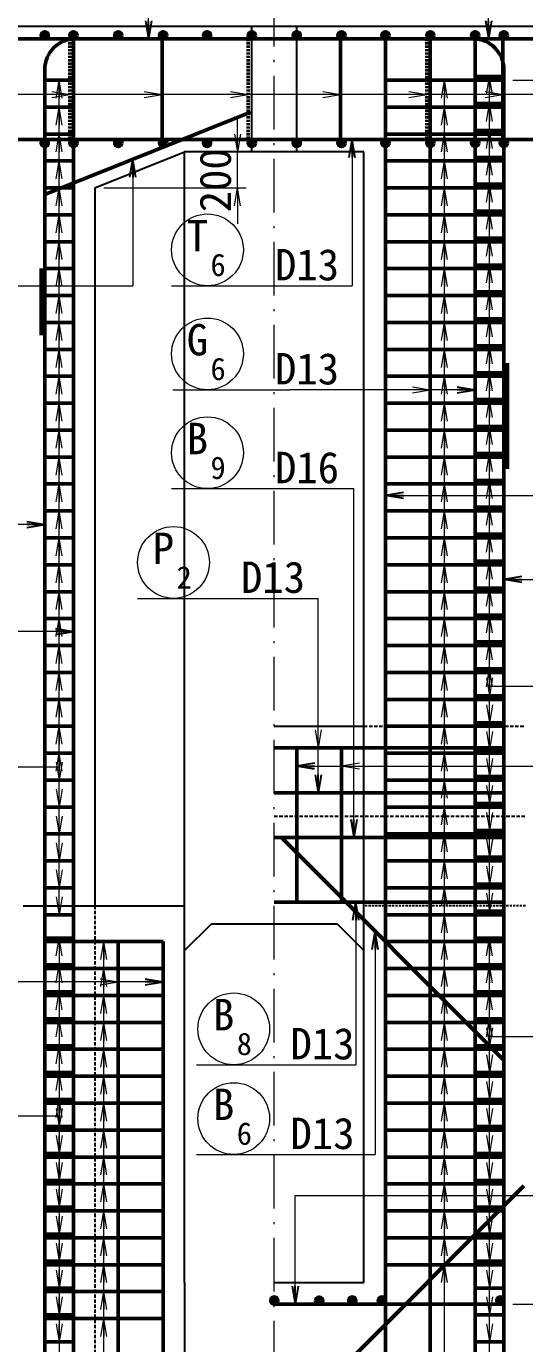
# Model space of a CAD drawing. Header units: millimetres. Extents: x 169470 to 758170, y -17820 to 11880.
# Drawn here: x 237412 to 240190, y -2357 to 4983 of the extents above; entities that cross this region are included whole.
import ezdxf
from ezdxf.enums import TextEntityAlignment as Align

# ---------------------------------------------------------------- set-up
doc = ezdxf.new("R2010")
doc.units = ezdxf.units.MM
doc.header["$LTSCALE"] = 50
doc.header["$PDSIZE"] = 300
doc.linetypes.add('DASHED2', pattern=[0.375, 0.25, -0.125])
doc.linetypes.add('SXF_一点短鎖線', pattern=[9.25, 6, -1.5, 0.25, -1.5])
doc.layers.get('Defpoints').update_dxf_attribs({"color": 151})
for name, color, linetype, lineweight in [('D-BMK', 2, 'SXF_一点短鎖線', 13), ('D-STR', 1, 'Continuous', 25), ('D-STR-DIM', 7, 'Continuous', 13), ('D-STR-HTXT', 7, 'Continuous', 13), ('D-STR-STR1', 2, 'Continuous', 50), ('D-STR-STR2', 6, 'Continuous', 50), ('D-STR-STR2 @ 1', 6, 'Continuous', 50), ('D-STR-STR3', 4, 'Continuous', 50), ('D-STR-STR5', 6, 'Continuous', 50), ('D-STR-TXT', 7, 'Continuous', 13)]:
    doc.layers.add(name, color=color, linetype=linetype, lineweight=lineweight)
doc.styles.add('YOKO_GOTHIC', font='MS Gothic.ttf')
doc.dimstyles.new('S50', dxfattribs={"dimscale": 50, "dimtxt": 3.5, "dimasz": 2, "dimexe": 1, "dimexo": 1, "dimgap": 1, "dimtad": 1, "dimdec": 0, "dimzin": 1, "dimdsep": 46, "dimtxsty": 'YOKO_GOTHIC', "dimblk": 'OPEN', "dimcen": 0, "dimclrd": 256, "dimclre": 256, "dimclrt": 256, "dimaunit": 1, "dimadec": 3, "dimazin": 0, "dimtfac": 1, "dimtdec": 0, "dimtix": 1, "dimtmove": 2, "dimatfit": 3, "dimldrblk": 'OPEN', "dimfxl": 1, "dimlwd": -1, "dimlwe": -1, "dimarcsym": 2})

# ---------------------------------------------------------------- blocks, each defined once
blk = doc.blocks.new('a')
at = {"layer": 'D-STR-STR2', "lineweight": 50}
for radius in [20, 10]:
    blk.add_circle((0, 0), radius, dxfattribs=at)
blk = doc.blocks.new('0930-1')
at = {"layer": 'D-STR-STR2'}
for radius in [20, 10]:
    blk.add_circle((1654010.5, -311924.3), radius, dxfattribs=at)
blk = doc.blocks.new('_Open')
at = {"color": 0, "linetype": 'ByBlock', "lineweight": -2}
for p, q in [((-1, 0.167), (0, 0)), ((-1, -0.167), (0, 0)), ((0, 0), (-1, 0))]:
    blk.add_line(p, q, dxfattribs=at)
blk = doc.blocks.new('*D3950')
at = {"layer": 'D-STR-DIM', "transparency": 16777216}
for p, q in [((238294.3, 5033.5), (238294.3, 7433.5)), ((239294.3, 5033.5), (239294.3, 7433.5)), ((238394.3, 7383.5), (239194.3, 7383.5))]:
    blk.add_line(p, q, dxfattribs=at)
at = {"layer": 'Defpoints', "color": 0, "transparency": 16777216}
for p in [(239294.3, 7383.5), (238294.3, 4983.5), (239294.3, 4983.5)]:
    blk.add_point(p, dxfattribs=at)
at = {"layer": 'D-STR-DIM', "transparency": 16777216, "xscale": 100, "yscale": 100, "zscale": 100, "rotation": 180}
blk.add_blockref('_Open', (238294.3, 7383.5), dxfattribs=at)
at = {"layer": 'D-STR-DIM', "transparency": 16777216, "xscale": 100, "yscale": 100, "zscale": 100}
blk.add_blockref('_Open', (239294.3, 7383.5), dxfattribs=at)
at = {"layer": 'D-STR-DIM', "transparency": 16777216, "insert": (238794.3, 7521), "char_height": 175, "attachment_point": 5, "style": 'YOKO_GOTHIC'}
blk.add_mtext('1000', dxfattribs=at)
blk = doc.blocks.new('*D3954')
at = {"layer": 'D-STR-DIM', "transparency": 16777216}
for p, q in [((238319.3, 6983.5), (238219.3, 6983.5)), ((238419.3, 5033.5), (238419.3, 7033.5)), ((238419.3, 6983.5), (239169.3, 6983.5)), ((239169.3, 5033.5), (239169.3, 7033.5)), ((239269.3, 6983.5), (239369.3, 6983.5))]:
    blk.add_line(p, q, dxfattribs=at)
at = {"layer": 'Defpoints', "color": 0, "transparency": 16777216}
for p in [(239169.3, 6983.5), (238419.3, 4983.5), (239169.3, 4983.5)]:
    blk.add_point(p, dxfattribs=at)
at = {"layer": 'D-STR-DIM', "transparency": 16777216, "xscale": 100, "yscale": 100, "zscale": 100}
blk.add_blockref('_Open', (238419.3, 6983.5), dxfattribs=at)
at = {"layer": 'D-STR-DIM', "transparency": 16777216, "xscale": 100, "yscale": 100, "zscale": 100, "rotation": 180}
blk.add_blockref('_Open', (239169.3, 6983.5), dxfattribs=at)
at = {"layer": 'D-STR-DIM', "transparency": 16777216, "char_height": 175, "attachment_point": 5, "style": 'YOKO_GOTHIC'}
for s, insert in [('3@250', (238794.3, 7130.3)), ('=750', (238794.3, 6846))]:
    blk.add_mtext(s, dxfattribs=dict(at, insert=insert))
blk = doc.blocks.new('*D4001')
at = {"layer": 'D-STR-DIM', "transparency": 16777216}
for p, q in [((243244.2, -1916.5), (243244.2, -1816.5)), ((241244.3, -2016.5), (243294.2, -2016.5)), ((243244.2, -2136.5), (243244.2, -2016.5)), ((240124.3, -2136.5), (243294.2, -2136.5)), ((243244.2, -2236.5), (243244.2, -2336.5))]:
    blk.add_line(p, q, dxfattribs=at)
at = {"layer": 'Defpoints', "color": 0, "transparency": 16777216}
for p in [(241194.3, -2016.5), (243244.2, -2016.5), (240074.3, -2136.5)]:
    blk.add_point(p, dxfattribs=at)
at = {"layer": 'D-STR-DIM', "transparency": 16777216, "xscale": 100, "yscale": 100, "zscale": 100}
for p, rotation in [((243244.2, -2016.5), 270), ((243244.2, -2136.5), 90)]:
    blk.add_blockref('_Open', p, dxfattribs=dict(at, rotation=rotation))
at = {"layer": 'D-STR-DIM', "transparency": 16777216, "insert": (243106.7, -2076.5), "char_height": 175, "attachment_point": 5, "rotation": 90, "style": 'YOKO_GOTHIC'}
blk.add_mtext('120', dxfattribs=at)
blk = doc.blocks.new('*D4005')
at = {"layer": 'D-STR-DIM', "transparency": 16777216}
for p, q in [((240124.3, 4683.5), (244094.2, 4683.5)), ((244044.2, -2716.5), (244044.2, 4583.5)), ((241244.3, -2816.5), (244094.2, -2816.5))]:
    blk.add_line(p, q, dxfattribs=at)
at = {"layer": 'Defpoints', "color": 0, "transparency": 16777216}
for p in [(240074.3, 4683.5), (244044.2, 4683.5), (241194.3, -2816.5)]:
    blk.add_point(p, dxfattribs=at)
at = {"layer": 'D-STR-DIM', "transparency": 16777216, "xscale": 100, "yscale": 100, "zscale": 100}
for p, rotation in [((244044.2, 4683.5), 90), ((244044.2, -2816.5), 270)]:
    blk.add_blockref('_Open', p, dxfattribs=dict(at, rotation=rotation))
at = {"layer": 'D-STR-DIM', "transparency": 16777216, "insert": (243897.3, 933.5), "char_height": 175, "attachment_point": 5, "rotation": 90, "style": 'YOKO_GOTHIC'}
blk.add_mtext('50@150=7500', dxfattribs=at)
blk = doc.blocks.new('*D4006')
at = {"layer": 'D-STR-DIM', "transparency": 16777216}
for p, q in [((244044.2, 5083.5), (244044.2, 5183.5)), ((241044.2, 4983.5), (244094.2, 4983.5)), ((244044.2, 4683.5), (244044.2, 4983.5)), ((240124.3, 4683.5), (244094.2, 4683.5)), ((244044.2, 4583.5), (244044.2, 4483.5))]:
    blk.add_line(p, q, dxfattribs=at)
at = {"layer": 'Defpoints', "color": 0, "transparency": 16777216}
for p in [(240994.2, 4983.5), (244044.2, 4983.5), (240074.3, 4683.5)]:
    blk.add_point(p, dxfattribs=at)
at = {"layer": 'D-STR-DIM', "transparency": 16777216, "xscale": 100, "yscale": 100, "zscale": 100}
for p, rotation in [((244044.2, 4983.5), 270), ((244044.2, 4683.5), 90)]:
    blk.add_blockref('_Open', p, dxfattribs=dict(at, rotation=rotation))
at = {"layer": 'D-STR-DIM', "transparency": 16777216, "insert": (243906.7, 4833.5), "char_height": 175, "attachment_point": 5, "rotation": 90, "style": 'YOKO_GOTHIC'}
blk.add_mtext('300', dxfattribs=at)
blk = doc.blocks.new('*D4013')
at = {"layer": 'D-STR-DIM', "transparency": 16777216}
for p, q in [((238588.3, 4383.5), (238588.3, 4483.5)), ((238344.3, 4283.5), (238638.3, 4283.5)), ((238588.3, 4083.5), (238588.3, 4283.5)), ((237844.3, 4083.5), (238638.3, 4083.5)), ((238588.3, 3983.5), (238588.3, 3883.5))]:
    blk.add_line(p, q, dxfattribs=at)
at = {"layer": 'Defpoints', "color": 0, "transparency": 16777216}
for p in [(238294.3, 4283.5), (238588.3, 4283.5), (237794.3, 4083.5)]:
    blk.add_point(p, dxfattribs=at)
at = {"layer": 'D-STR-DIM', "transparency": 16777216, "xscale": 100, "yscale": 100, "zscale": 100}
for p, rotation in [((238588.3, 4283.5), 270), ((238588.3, 4083.5), 90)]:
    blk.add_blockref('_Open', p, dxfattribs=dict(at, rotation=rotation))
at = {"layer": 'D-STR-DIM', "transparency": 16777216, "insert": (238466.3, 4125.8), "char_height": 175, "attachment_point": 5, "rotation": 90, "style": 'YOKO_GOTHIC'}
blk.add_mtext('200', dxfattribs=at)
blk = doc.blocks.new('*D4014')
at = {"layer": 'D-STR-DIM', "transparency": 16777216}
for p, q in [((238669.3, 5033.5), (238669.3, 5537.7)), ((238919.3, 5033.5), (238919.3, 5537.7)), ((238569.3, 5487.7), (238469.3, 5487.7)), ((238669.3, 5487.7), (238919.3, 5487.7)), ((239019.3, 5487.7), (239119.3, 5487.7))]:
    blk.add_line(p, q, dxfattribs=at)
at = {"layer": 'Defpoints', "color": 0, "transparency": 16777216}
for p in [(238919.3, 5487.7), (238669.3, 4983.5), (238919.3, 4983.5)]:
    blk.add_point(p, dxfattribs=at)
at = {"layer": 'D-STR-DIM', "transparency": 16777216, "xscale": 100, "yscale": 100, "zscale": 100}
blk.add_blockref('_Open', (238669.3, 5487.7), dxfattribs=at)
at = {"layer": 'D-STR-DIM', "transparency": 16777216, "xscale": 100, "yscale": 100, "zscale": 100, "rotation": 180}
blk.add_blockref('_Open', (238919.3, 5487.7), dxfattribs=at)
at = {"layer": 'D-STR-DIM', "transparency": 16777216, "insert": (238794.3, 5627), "char_height": 175, "attachment_point": 5, "style": 'YOKO_GOTHIC'}
blk.add_mtext('□250', dxfattribs=at)

msp = doc.modelspace()

# ---------------------------------------------------------------- linework, layer by layer
at = {"layer": 'D-BMK'}
msp.add_line((238794.27, -3916.51), (238794.27, 5307.9), dxfattribs=at)
at = {"layer": 'D-STR', "ltscale": 1500}
for p, q in [((240994.17, 4983.49), (236594.38, 4983.49)), ((237794.27, 4083.49), (238294.27, 4283.49)), ((238294.27, -2016.51), (238294.27, 4283.49)), ((239294.27, 4283.49), (238294.27, 4283.49)), ((239294.27, -2016.51), (239294.27, 4283.49)), ((237794.27, 4083.49), (237794.27, 83.49)), ((238794.27, 1083.49), (239294.27, 1083.49)), ((237394.27, 83.49), (238294.27, 83.49)), ((238294.27, -166.51), (238444.27, -16.51)), ((238444.27, -16.51), (239144.27, -16.51)), ((239144.27, -16.51), (239294.27, -166.51)), ((238794.27, -2016.51), (239294.27, -2016.51))]:
    msp.add_line(p, q, dxfattribs=at)
at = {"layer": 'D-STR', "ltscale": 0.2}
for p, q in [((238669.27, 4283.49), (238669.27, 4983.49)), ((238919.27, 4283.49), (238919.27, 4983.49)), ((238294.27, -2016.51), (238294.27, -2516.51))]:
    msp.add_line(p, q, dxfattribs=at)
at = {"layer": 'D-STR', "linetype": 'DASHED2', "ltscale": 1.5}
for p, q in [((239294.27, 1083.49), (240194.27, 1083.49)), ((238794.27, 583.49), (240194.27, 583.49)), ((237794.27, 83.49), (237794.27, -2916.51))]:
    msp.add_line(p, q, dxfattribs=at)
at = {"layer": 'D-STR-HTXT'}
for p, q in [((239994.27, 53.49), (239994.27, 4703.49)), ((237594.27, 33.49), (237594.27, 4683.49)), ((239744.27, -3886.59), (239744.27, 4683.49)), ((240554.27, 4603.26), (236078.9, 4603.26)), ((235975.97, 3538.01), (238005.14, 3538.01)), ((238221.67, 3538.01), (239228.23, 3538.01)), ((238228.2, 2958.32), (238880.23, 2958.32)), ((238221.67, 2407.71), (239238.5, 2407.71)), ((238032.18, 1796.39), (239038.75, 1796.39)), ((239994.27, 1307.09), (241650.22, 1307.09)), ((235938.32, 857.09), (237594.27, 857.09)), ((237594.27, -96.51), (237594.27, -2796.51)), ((237844.27, -4186.59), (237844.27, -116.51)), ((239994.27, -2796.51), (239994.27, -96.51)), ((239994.27, -645.38), (241650.22, -645.38)), ((238360.3, -802.37), (239248.93, -802.37)), ((235938.32, -1087.6), (237594.27, -1087.6)), ((238360.3, -1302.37), (239357.36, -1302.37)), ((238910.12, -1530.24), (241650.22, -1530.24))]:
    msp.add_line(p, q, dxfattribs=at)
for centre in [(238421.67, 3738.01), (238421.67, 3158.32), (238421.67, 2607.71), (238232.18, 1996.39), (238568.12, -602.37), (238568.12, -1102.37)]:
    msp.add_circle(centre, 200, dxfattribs=at)
at = {"layer": 'D-STR-STR1'}
for p, q in [((240924.17, 4913.49), (236664.38, 4913.49)), ((237674.27, 4913.49), (237674.27, -3166.51)), ((239414.27, -3166.51), (239414.27, 4913.49)), ((239664.27, -3166.51), (239664.27, 4913.49)), ((239914.27, 4913.49), (239914.27, -3166.51)), ((237514.27, 4743.49), (237514.27, -2996.51)), ((240074.27, 4743.49), (240074.27, -2996.51)), ((237674.27, 4683.49), (237514.27, 4683.49)), ((240074.27, 4683.49), (239414.27, 4683.49)), ((237674.27, 4533.49), (237514.27, 4533.49)), ((237514.27, 4046.89), (238661.47, 4505.76)), ((240074.27, 4533.49), (239414.27, 4533.49)), ((236664.38, 4353.49), (240924.17, 4353.49)), ((237674.27, 4383.49), (237514.27, 4383.49)), ((240074.27, 4383.49), (239414.27, 4383.49)), ((237674.27, 4233.49), (237514.27, 4233.49)), ((240074.27, 4233.49), (239414.27, 4233.49)), ((237674.27, 4083.49), (237514.27, 4083.49)), ((240074.27, 4083.49), (239414.27, 4083.49)), ((237674.27, 3933.49), (237514.27, 3933.49)), ((240074.27, 3933.49), (239414.27, 3933.49)), ((237674.27, 3783.49), (237514.27, 3783.49)), ((240074.27, 3783.49), (239414.27, 3783.49)), ((237674.27, 3633.49), (237514.27, 3633.49)), ((240074.27, 3633.49), (239414.27, 3633.49)), ((237674.27, 3483.49), (237514.27, 3483.49)), ((240074.27, 3483.49), (239414.27, 3483.49)), ((237674.27, 3333.49), (237514.27, 3333.49)), ((240074.27, 3333.49), (239414.27, 3333.49)), ((237674.27, 3183.49), (237514.27, 3183.49)), ((240074.27, 3183.49), (239414.27, 3183.49)), ((237674.27, 3033.49), (237514.27, 3033.49)), ((240074.27, 3033.49), (239414.27, 3033.49)), ((237674.27, 2883.49), (237514.27, 2883.49)), ((240074.27, 2883.49), (239414.27, 2883.49)), ((237674.27, 2733.49), (237514.27, 2733.49)), ((240074.27, 2733.49), (239414.27, 2733.49)), ((237674.27, 2583.49), (237514.27, 2583.49)), ((240074.27, 2583.49), (239414.27, 2583.49)), ((237674.27, 2433.49), (237514.27, 2433.49)), ((240074.27, 2433.49), (239414.27, 2433.49)), ((237674.27, 2283.49), (237514.27, 2283.49)), ((240074.27, 2283.49), (239414.27, 2283.49)), ((237674.27, 2133.49), (237514.27, 2133.49)), ((240074.27, 2133.49), (239414.27, 2133.49)), ((237674.27, 1983.49), (237514.27, 1983.49)), ((240074.27, 1983.49), (239414.27, 1983.49)), ((237674.27, 1833.49), (237514.27, 1833.49)), ((240074.27, 1833.49), (239414.27, 1833.49)), ((237674.27, 1683.49), (237514.27, 1683.49)), ((240074.27, 1683.49), (239414.27, 1683.49)), ((237674.27, 1533.49), (237514.27, 1533.49)), ((240074.27, 1533.49), (239414.27, 1533.49)), ((237674.27, 1383.49), (237514.27, 1383.49)), ((240074.27, 1383.49), (239414.27, 1383.49)), ((237674.27, 1233.49), (237514.27, 1233.49)), ((240074.27, 1233.49), (239414.27, 1233.49)), ((237674.27, 1083.49), (237514.27, 1083.49)), ((240074.27, 1083.49), (239414.27, 1083.49)), ((238919.27, 103.49), (238919.27, 963.49)), ((239169.27, 103.49), (239169.27, 963.49)), ((237674.27, 933.49), (237514.27, 933.49)), ((240074.27, 933.49), (239414.27, 933.49)), ((237674.27, 783.49), (237514.27, 783.49)), ((240074.27, 783.49), (239414.27, 783.49)), ((237674.27, 633.49), (237514.27, 633.49)), ((240074.27, 633.49), (239414.27, 633.49)), ((237674.27, 483.49), (237514.27, 483.49)), ((240074.27, 483.49), (239414.27, 483.49)), ((237674.27, 333.49), (237514.27, 333.49)), ((240074.27, 333.49), (239414.27, 333.49)), ((237674.27, 183.49), (237514.27, 183.49)), ((240074.27, 183.49), (239414.27, 183.49)), ((237674.27, 33.49), (237514.27, 33.49)), ((240074.27, 33.49), (239414.27, 33.49)), ((238174.27, -116.51), (237514.27, -116.51)), ((237924.27, -3166.51), (237924.27, -116.51)), ((238174.27, -3166.51), (238174.27, -116.51)), ((240074.27, -116.51), (239414.27, -116.51)), ((238174.27, -266.51), (237514.27, -266.51)), ((240074.27, -266.51), (239414.27, -266.51)), ((238174.27, -416.51), (237514.27, -416.51)), ((240074.27, -416.51), (239414.27, -416.51)), ((238174.27, -566.51), (237514.27, -566.51)), ((240074.27, -566.51), (239414.27, -566.51)), ((238174.27, -716.51), (237514.27, -716.51)), ((240074.27, -716.51), (239414.27, -716.51)), ((238174.27, -866.51), (237514.27, -866.51)), ((240074.27, -866.51), (239414.27, -866.51)), ((238174.27, -1016.51), (237514.27, -1016.51)), ((240074.27, -1016.51), (239414.27, -1016.51)), ((238174.27, -1166.51), (237514.27, -1166.51)), ((240074.27, -1166.51), (239414.27, -1166.51)), ((238174.27, -1316.51), (237514.27, -1316.51)), ((240074.27, -1316.51), (239414.27, -1316.51)), ((238174.27, -1466.51), (237514.27, -1466.51)), ((240074.27, -1466.51), (239414.27, -1466.51)), ((240186.59, -1476.51), (238496.59, -3166.51)), ((238174.27, -1616.51), (237514.27, -1616.51)), ((240074.27, -1616.51), (239414.27, -1616.51)), ((238174.27, -1766.51), (237514.27, -1766.51)), ((240074.27, -1766.51), (239414.27, -1766.51)), ((238174.27, -1916.51), (237514.27, -1916.51)), ((240074.27, -1916.51), (239414.27, -1916.51)), ((238174.27, -2066.51), (237514.27, -2066.51)), ((240074.27, -2136.51), (238794.27, -2136.51)), ((238174.27, -2216.51), (237514.27, -2216.51))]:
    msp.add_line(p, q, dxfattribs=at)
at = {"layer": 'D-STR-STR1', "color": 6}
for p, q in [((238794.27, 963.49), (240074.27, 963.49)), ((238794.27, 713.49), (240074.27, 713.49)), ((238794.27, 463.49), (240074.27, 463.49)), ((238833.98, 463.49), (240074.27, -776.8)), ((240074.27, 103.49), (238794.27, 103.49))]:
    msp.add_line(p, q, dxfattribs=at)
at = {"layer": 'D-STR-STR1'}
for centre, start, end in [((237684.27, 4743.49), 90, 180), ((239904.27, 4743.49), 0, 90)]:
    msp.add_arc(centre, 170, start, end, dxfattribs=at)
at = {"layer": 'D-STR-STR2'}
for centre in [(239394.27, -2116.51), (240054.27, -2116.51)]:
    msp.add_circle(centre, 20, dxfattribs=at)
at = {"layer": 'D-STR-STR3', "linetype": 'DASHED2'}
for p, q in [((237654.27, 4913.49), (237654.27, 4353.49)), ((238649.27, 4913.49), (238649.27, 4353.49)), ((239644.27, 4913.49), (239644.27, 4353.49))]:
    msp.add_line(p, q, dxfattribs=at)
at = {"layer": 'D-STR-STR3'}
for p, q in [((238169.31, 4913.49), (238169.31, 4353.49)), ((239164.31, 4913.49), (239164.31, 4353.49)), ((240069.31, 4913.49), (240069.31, 4353.49))]:
    msp.add_line(p, q, dxfattribs=at)
at = {"layer": 'D-STR-STR5'}
for p, q in [((240074.27, 4703.49), (239914.27, 4703.49)), ((240074.27, 4553.49), (239914.27, 4553.49)), ((240074.27, 4403.49), (239914.27, 4403.49)), ((240074.27, 4253.49), (239914.27, 4253.49)), ((240074.27, 4103.49), (239914.27, 4103.49)), ((240074.27, 3953.49), (239914.27, 3953.49)), ((240074.27, 3803.49), (239914.27, 3803.49)), ((237494.27, 3633.49), (237494.27, 3263.49)), ((240074.27, 3653.49), (239914.27, 3653.49)), ((240074.27, 3503.49), (239914.27, 3503.49)), ((240074.27, 3353.49), (239914.27, 3353.49)), ((240074.27, 3203.49), (239914.27, 3203.49)), ((240094.27, 3107.49), (240094.27, 2517.49)), ((240074.27, 3053.49), (239914.27, 3053.49)), ((240074.27, 2903.49), (239914.27, 2903.49)), ((240074.27, 2753.49), (239914.27, 2753.49)), ((240074.27, 2603.49), (239914.27, 2603.49)), ((240074.27, 2453.49), (239914.27, 2453.49)), ((240074.27, 2303.49), (239914.27, 2303.49)), ((240074.27, 2153.49), (239914.27, 2153.49)), ((240074.27, 2003.49), (239914.27, 2003.49)), ((240074.27, 1853.49), (239914.27, 1853.49)), ((240074.27, 1703.49), (239914.27, 1703.49)), ((240074.27, 1553.49), (239914.27, 1553.49)), ((240074.27, 1403.49), (239914.27, 1403.49)), ((240074.27, 1253.49), (239914.27, 1253.49)), ((240074.27, 1103.49), (239914.27, 1103.49)), ((240074.27, 953.49), (239914.27, 953.49)), ((240074.27, 803.49), (239914.27, 803.49)), ((240074.27, 653.49), (239914.27, 653.49)), ((240074.27, 503.49), (239914.27, 503.49)), ((240074.27, 353.49), (239914.27, 353.49)), ((240074.27, 203.49), (239914.27, 203.49)), ((240074.27, 53.49), (239914.27, 53.49)), ((237674.27, -96.51), (237514.27, -96.51)), ((240074.27, -96.51), (239914.27, -96.51)), ((237674.27, -246.51), (237514.27, -246.51)), ((240074.27, -246.51), (239914.27, -246.51)), ((237674.27, -396.51), (237514.27, -396.51)), ((240074.27, -396.51), (239914.27, -396.51)), ((237674.27, -546.51), (237514.27, -546.51)), ((240074.27, -546.51), (239914.27, -546.51)), ((237674.27, -696.51), (237514.27, -696.51)), ((240074.27, -696.51), (239914.27, -696.51)), ((237674.27, -846.51), (237514.27, -846.51)), ((240074.27, -846.51), (239914.27, -846.51)), ((237674.27, -996.51), (237514.27, -996.51)), ((240074.27, -996.51), (239914.27, -996.51)), ((237674.27, -1146.51), (237514.27, -1146.51)), ((240074.27, -1146.51), (239914.27, -1146.51)), ((237674.27, -1296.51), (237514.27, -1296.51)), ((240074.27, -1296.51), (239914.27, -1296.51)), ((237674.27, -1446.51), (237514.27, -1446.51)), ((240074.27, -1446.51), (239914.27, -1446.51)), ((237674.27, -1596.51), (237514.27, -1596.51)), ((240074.27, -1596.51), (239914.27, -1596.51)), ((237674.27, -1746.51), (237514.27, -1746.51)), ((240074.27, -1746.51), (239914.27, -1746.51)), ((237674.27, -1896.51), (237514.27, -1896.51)), ((240074.27, -1896.51), (239914.27, -1896.51)), ((237674.27, -2046.51), (237514.27, -2046.51)), ((240074.27, -2046.51), (239914.27, -2046.51)), ((237674.27, -2196.51), (237514.27, -2196.51)), ((240074.27, -2196.51), (239914.27, -2196.51)), ((237674.27, -2346.51), (237514.27, -2346.51)), ((240074.27, -2346.51), (239914.27, -2346.51))]:
    msp.add_line(p, q, dxfattribs=at)
at = {"layer": 'Defpoints', "linetype": 'DASHED2'}
msp.add_line((240194.27, 83.49), (239294.27, 83.49), dxfattribs=at)

# ---------------------------------------------------------------- block references
at = {"layer": 'D-STR-HTXT', "yscale": 100, "zscale": 100}
for p, xscale, rotation in [((239994.27, 4703.49), 100, 90.00000000000001), ((237594.27, 4683.49), -100, 270), ((239744.27, 4683.49), 100, 90.00000000000001), ((237654.27, 4603.26), -100, 180), ((238169.31, 4603.26), -100, 180), ((238649.27, 4603.26), -100, 180), ((239164.31, 4603.26), -100, 180), ((239644.27, 4603.26), -100, 180), ((240069.31, 4603.26), -100, 180), ((239994.27, 4553.49), 100, 90.00000000000001), ((237594.27, 4533.49), -100, 270), ((239744.27, 4533.49), 100, 90.00000000000001), ((237594.27, 4383.49), -100, 270), ((239744.27, 4383.49), 100, 90.00000000000001), ((239994.27, 4403.49), 100, 90.00000000000001), ((237594.27, 4233.49), -100, 270), ((239744.27, 4233.49), 100, 90.00000000000001), ((239994.27, 4253.49), 100, 90.00000000000001), ((237594.27, 4083.49), -100, 270), ((239744.27, 4083.49), 100, 90.00000000000001), ((239994.27, 4103.49), 100, 90.00000000000001), ((237594.27, 3933.49), -100, 270), ((239744.27, 3933.49), 100, 90.00000000000001), ((239994.27, 3953.49), 100, 90.00000000000001), ((237594.27, 3783.49), -100, 270), ((239744.27, 3783.49), 100, 90.00000000000001), ((239994.27, 3803.49), 100, 90.00000000000001), ((237594.27, 3633.49), -100, 270), ((239744.27, 3633.49), 100, 90.00000000000001), ((239994.27, 3653.49), 100, 90.00000000000001), ((237594.27, 3483.49), -100, 270), ((239744.27, 3483.49), 100, 90.00000000000001), ((239994.27, 3503.49), 100, 90.00000000000001), ((237594.27, 3333.49), -100, 270), ((239744.27, 3333.49), 100, 90.00000000000001), ((239994.27, 3353.49), 100, 90.00000000000001), ((237594.27, 3183.49), -100, 270), ((239744.27, 3183.49), 100, 90.00000000000001), ((239994.27, 3203.49), 100, 90.00000000000001), ((237594.27, 3033.49), -100, 270), ((239744.27, 3033.49), 100, 90.00000000000001), ((239994.27, 3053.49), 100, 90.00000000000001), ((239664.27, 2958.32), -100, 180), ((237594.27, 2883.49), -100, 270), ((239744.27, 2883.49), 100, 90.00000000000001), ((239994.27, 2903.49), 100, 90.00000000000001), ((237594.27, 2733.49), -100, 270), ((239744.27, 2733.49), 100, 90.00000000000001), ((239994.27, 2753.49), 100, 90.00000000000001), ((237594.27, 2583.49), -100, 270), ((239744.27, 2583.49), 100, 90.00000000000001), ((239994.27, 2603.49), 100, 90.00000000000001), ((237594.27, 2433.49), -100, 270), ((239744.27, 2433.49), 100, 90.00000000000001), ((239994.27, 2453.49), 100, 90.00000000000001), ((237594.27, 2283.49), -100, 270), ((239744.27, 2283.49), 100, 90.00000000000001), ((239994.27, 2303.49), 100, 90.00000000000001), ((237594.27, 2133.49), -100, 270), ((239744.27, 2133.49), 100, 90.00000000000001), ((239994.27, 2153.49), 100, 90.00000000000001), ((237594.27, 1983.49), -100, 270), ((239744.27, 1983.49), 100, 90.00000000000001), ((239994.27, 2003.49), 100, 90.00000000000001), ((239994.27, 1853.49), 100, 90.00000000000001), ((237594.27, 1833.49), -100, 270), ((239744.27, 1833.49), 100, 90.00000000000001), ((239994.27, 1703.49), 100, 90.00000000000001), ((237594.27, 1683.49), -100, 270), ((239744.27, 1683.49), 100, 90.00000000000001), ((239994.27, 1553.49), 100, 90.00000000000001), ((237594.27, 1533.49), -100, 270), ((239744.27, 1533.49), 100, 90.00000000000001), ((239994.27, 1403.49), 100, 90.00000000000001), ((237594.27, 1383.49), -100, 270), ((239744.27, 1383.49), 100, 90.00000000000001), ((239994.27, 1253.49), -100, 90), ((237594.27, 1233.49), -100, 270), ((239744.27, 1233.49), 100, 90.00000000000001), ((239994.27, 1103.49), -100, 90), ((237594.27, 1083.49), -100, 270), ((239038.75, 963.49), -100, 90), ((239744.27, 1083.49), 100, 90.00000000000001), ((239994.27, 953.49), -100, 90), ((237594.27, 933.49), -100, 270), ((237594.27, 783.49), 100, 270), ((239744.27, 933.49), 100, 90.00000000000001), ((239994.27, 803.49), -100, 90), ((239169.27, 861.61), 100, 180), ((239744.27, 783.49), 100, 90.00000000000001), ((239994.27, 653.49), -100, 90), ((237594.27, 633.49), 100, 270), ((239744.27, 633.49), 100, 90.00000000000001), ((239994.27, 503.49), -100, 90), ((237594.27, 483.49), 100, 270), ((239744.27, 483.49), 100, 90.00000000000001), ((239994.27, 353.49), -100, 90), ((237594.27, 333.49), 100, 270), ((239744.27, 333.49), 100, 90.00000000000001), ((239994.27, 203.49), -100, 90), ((237594.27, 183.49), 100, 270), ((239744.27, 183.49), 100, 90.00000000000001), ((239994.27, 53.49), -100, 90), ((237594.27, 33.49), 100, 270), ((239744.27, 33.49), 100, 90.00000000000001), ((237594.27, -96.51), -100, 270), ((237844.27, -116.51), -100, 270), ((239744.27, -116.51), 100, 90.00000000000001), ((239994.27, -96.51), 100, 90.00000000000001), ((237594.27, -246.51), -100, 270), ((237844.27, -266.51), -100, 270), ((239744.27, -266.51), 100, 90.00000000000001), ((239994.27, -246.51), 100, 90.00000000000001), ((237924.27, -340.17), -100, 180), ((237594.27, -396.51), -100, 270), ((237844.27, -416.51), -100, 270), ((239744.27, -416.51), 100, 90.00000000000001), ((239994.27, -396.51), 100, 90.00000000000001), ((237594.27, -546.51), -100, 270), ((237844.27, -566.51), -100, 270), ((239744.27, -566.51), 100, 90.00000000000001), ((239994.27, -546.51), 100, 90.00000000000001), ((239994.27, -696.51), -100, 90), ((237594.27, -696.51), -100, 270), ((237844.27, -716.51), -100, 270), ((239744.27, -716.51), 100, 90.00000000000001), ((239994.27, -846.51), -100, 90), ((237594.27, -846.51), -100, 270), ((237844.27, -866.51), -100, 270), ((239744.27, -866.51), 100, 90.00000000000001), ((239994.27, -996.51), -100, 90), ((237594.27, -996.51), -100, 270), ((237844.27, -1016.51), -100, 270), ((239744.27, -1016.51), 100, 90.00000000000001), ((237594.27, -1146.51), 100, 270), ((239994.27, -1146.51), -100, 90), ((237844.27, -1166.51), -100, 270), ((239744.27, -1166.51), 100, 90.00000000000001), ((237594.27, -1296.51), 100, 270), ((239994.27, -1296.51), -100, 90), ((237844.27, -1316.51), -100, 270), ((239744.27, -1316.51), 100, 90.00000000000001), ((237594.27, -1446.51), 100, 270), ((239994.27, -1446.51), -100, 90), ((237844.27, -1466.51), -100, 270), ((239744.27, -1466.51), 100, 90.00000000000001), ((237594.27, -1596.51), 100, 270), ((239994.27, -1596.51), -100, 90), ((237594.27, -1746.51), 100, 270), ((237844.27, -1616.51), -100, 270), ((239744.27, -1616.51), 100, 90.00000000000001), ((239994.27, -1746.51), -100, 90), ((237594.27, -1896.51), 100, 270), ((237844.27, -1766.51), -100, 270), ((239744.27, -1766.51), 100, 90.00000000000001), ((239994.27, -1896.51), -100, 90), ((237594.27, -2046.51), 100, 270), ((237844.27, -1916.51), -100, 270), ((239744.27, -1916.51), 100, 90.00000000000001), ((239994.27, -2046.51), -100, 90), ((237594.27, -2196.51), 100, 270), ((237844.27, -2066.51), -100, 270), ((239994.27, -2196.51), -100, 90), ((237594.27, -2346.51), 100, 270), ((237844.27, -2216.51), -100, 270), ((239994.27, -2346.51), -100, 90)]:
    msp.add_blockref('_Open', p, dxfattribs=dict(at, xscale=xscale, rotation=rotation))
at = {"layer": 'D-STR-STR2', "xscale": -1, "rotation": 180}
for p in [(-1415216.21, -314040.81), (-1414966.21, -314041.54), (-1414781.21, -314040.81), (-1414616.21, -314040.81), (-1413956.21, -314040.81)]:
    msp.add_blockref('0930-1', p, dxfattribs=at)
at = {"layer": 'D-STR-STR2 @ 1'}
for p in [(237514.27, 4933.49), (237674.27, 4933.49), (237924.27, 4933.49), (238174.27, 4933.49), (238419.27, 4933.49), (238669.27, 4933.49), (238919.27, 4933.49), (239169.27, 4933.49), (239414.27, 4933.49), (239664.27, 4933.49), (239914.27, 4933.49), (240074.27, 4933.49), (237514.27, 4333.49), (237674.27, 4333.49), (237924.27, 4333.49), (238174.27, 4333.49), (238419.27, 4333.49), (238669.27, 4333.49), (238919.27, 4333.49), (239169.27, 4333.49), (239414.27, 4333.49), (239664.27, 4333.49), (239914.27, 4333.49), (240074.27, 4333.49)]:
    msp.add_blockref('a', p, dxfattribs=at)

# ---------------------------------------------------------------- texts
at = {"layer": 'D-STR-TXT', "style": 'YOKO_GOTHIC'}
for s, height, p in [('T', 175, (238365.39, 3729.69)), ('6', 125, (238481.05, 3591.89)), ('G', 175, (238365.39, 3150)), ('6', 125, (238481.05, 3012.2)), ('B', 175, (238365.39, 2599.4)), ('9', 125, (238481.05, 2461.59)), ('P', 175, (238175.91, 1988.07)), ('2', 125, (238291.57, 1850.27)), ('B', 175, (238511.85, -610.68)), ('8', 125, (238627.51, -748.49)), ('B', 175, (238511.85, -1110.68)), ('6', 125, (238627.51, -1248.49))]:
    msp.add_text(s, height=height, dxfattribs=at).set_placement(p, align=Align.CENTER)
for s, p in [('D13', (238798.19, 3568.01)), ('D13', (238798.19, 2988.32)), ('D16', (238798.19, 2437.71)), ('D13', (238608.7, 1826.39)), ('D13', (238884.67, -772.37)), ('D13', (238884.67, -1272.37))]:
    msp.add_text(s, height=175, dxfattribs=at).set_placement(p)

# ---------------------------------------------------------------- dimensions: what is measured, and where the dimension line sits
at = {"layer": 'D-STR-DIM'}
dim = msp.add_linear_dim(base=(239294.27, 7383.49), p1=(238294.27, 4983.49), p2=(239294.27, 4983.49), dimstyle='S50', dxfattribs=at)
dim.commit()
dim.dimension.update_dxf_attribs({"geometry": '*D3950', "text_midpoint": (238794.27, 7520.99)})
dim = msp.add_linear_dim(base=(239169.27, 6983.49), p1=(238419.27, 4983.49), p2=(239169.27, 4983.49), text='3@250\\X=<>', dimstyle='S50', dxfattribs=at)
dim.commit()
dim.dimension.update_dxf_attribs({"geometry": '*D3954', "text_midpoint": (238794.27, 6983.49), "dimtype": 160})
dim = msp.add_linear_dim(base=(238919.27, 5487.69), p1=(238669.27, 4983.49), p2=(238919.27, 4983.49), text='□250', dimstyle='S50', dxfattribs=at)
dim.commit()
dim.dimension.update_dxf_attribs({"geometry": '*D4014', "text_midpoint": (238794.27, 5626.97)})
for base, p1, p2, picture, middle in [((244044.17, 4983.49), (240074.27, 4683.49), (240994.17, 4983.49), '*D4006', (243906.67, 4833.49)), ((243244.17, -2016.51), (240074.27, -2136.51), (241194.27, -2016.51), '*D4001', (243106.67, -2076.51))]:
    dim = msp.add_linear_dim(base=base, p1=p1, p2=p2, angle=90, dimstyle='S50', dxfattribs=at)
    dim.commit()
    dim.dimension.update_dxf_attribs({"geometry": picture, "text_midpoint": middle})
dim = msp.add_linear_dim(base=(244044.17, 4683.49), p1=(241194.27, -2816.51), p2=(240074.27, 4683.49), angle=90, text='50@150=<>', dimstyle='S50', dxfattribs=at)
dim.commit()
dim.dimension.update_dxf_attribs({"geometry": '*D4005', "text_midpoint": (243897.34, 933.49)})
dim = msp.add_linear_dim(base=(238588.27, 4283.49), p1=(237794.27, 4083.49), p2=(238294.27, 4283.49), angle=90, dimstyle='S50', dxfattribs=at)
dim.commit()
dim.dimension.update_dxf_attribs({"geometry": '*D4013', "text_midpoint": (238466.27, 4125.77), "dimtype": 160})

# ---------------------------------------------------------------- leaders
at = {"layer": 'D-STR-HTXT'}
for points in [[(238092.36, 4913.49), (238092.36, 5923.59)], [(239988.68, 4913.49), (239988.68, 5923.59)], [(239228.23, 4353.49), (239228.23, 3538.01)], [(238005.14, 4243.23), (238005.14, 3538.01)], [(239914.27, 2958.32), (238880.23, 2958.32)], [(239238.5, 463.49), (239238.5, 2407.71)], [(239414.27, 2370.12), (240643.66, 2370.12)], [(237514.27, 2207.06), (236944.88, 2207.06)], [(240074.27, 1902.1), (240643.66, 1902.1)], [(239038.75, 713.49), (239038.75, 1796.39)], [(237674.27, 1611.96), (236944.88, 1611.96)], [(238919.27, 861.61), (240643.66, 861.61)], [(239248.93, 103.49), (239248.93, -802.37)], [(239357.36, -59.89), (239357.36, -1302.37)], [(238174.27, -340.17), (236944.88, -340.17)], [(238910.12, -2136.51), (238910.12, -1530.24)]]:
    msp.add_leader(points, dimstyle='S50', dxfattribs=at)

doc.saveas('drawing.dxf')
